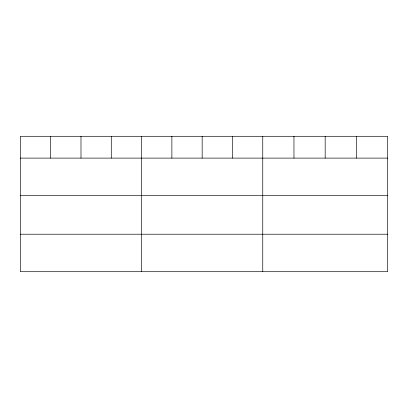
<?xml version="1.0" encoding="UTF-8"?>
<svg xmlns="http://www.w3.org/2000/svg" width="408" height="408" viewBox="0 0 408 408"><rect width="100%" height="100%" fill="white"/><g stroke="black" fill="none" stroke-linecap="round" stroke-linejoin="round"><path stroke-width="0.61" d="M387.6 195.595L387.6 136.298L20.4 136.298L20.4 271.702L387.6 271.702L387.6 195.595L20.4 195.595M20.4 158.11L387.6 158.11M20.4 234.218L387.6 234.218M356.388 136.298L356.388 158.11M325.176 136.298L325.176 158.11M293.964 136.298L293.964 158.11M262.752 136.298L262.752 271.702M232.458 136.298L232.458 158.11M202.164 136.298L202.164 158.11M171.87 136.298L171.87 158.11M141.576 136.298L141.576 271.702M111.282 136.298L111.282 158.11M80.988 136.298L80.988 158.11M50.694 136.298L50.694 158.11"/></g></svg>
